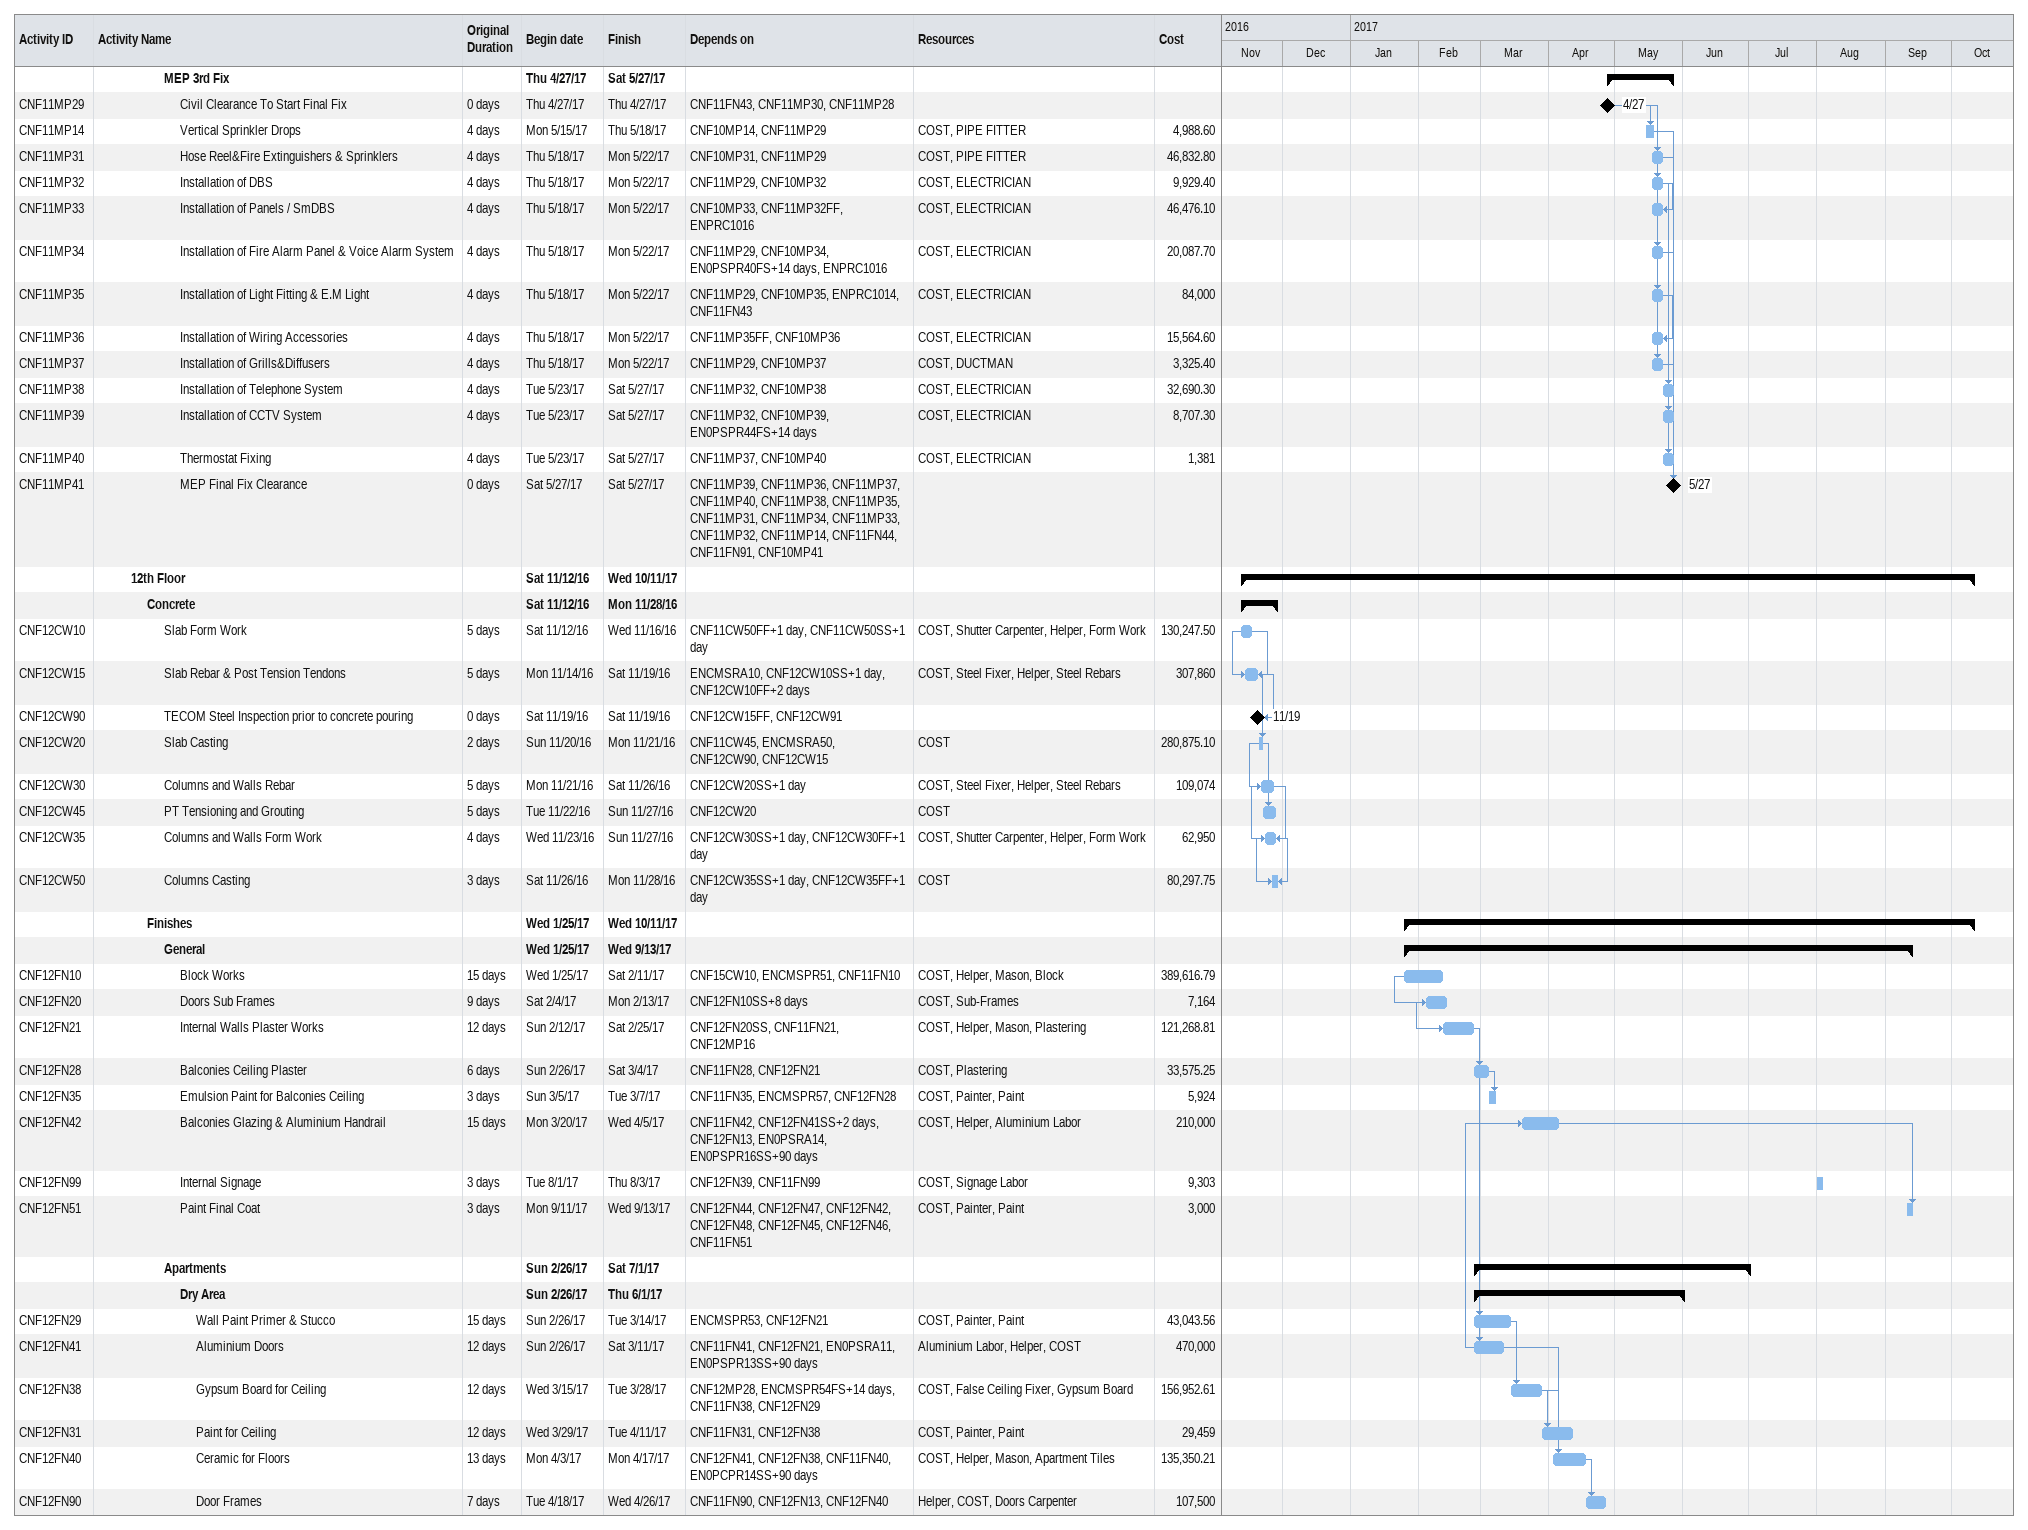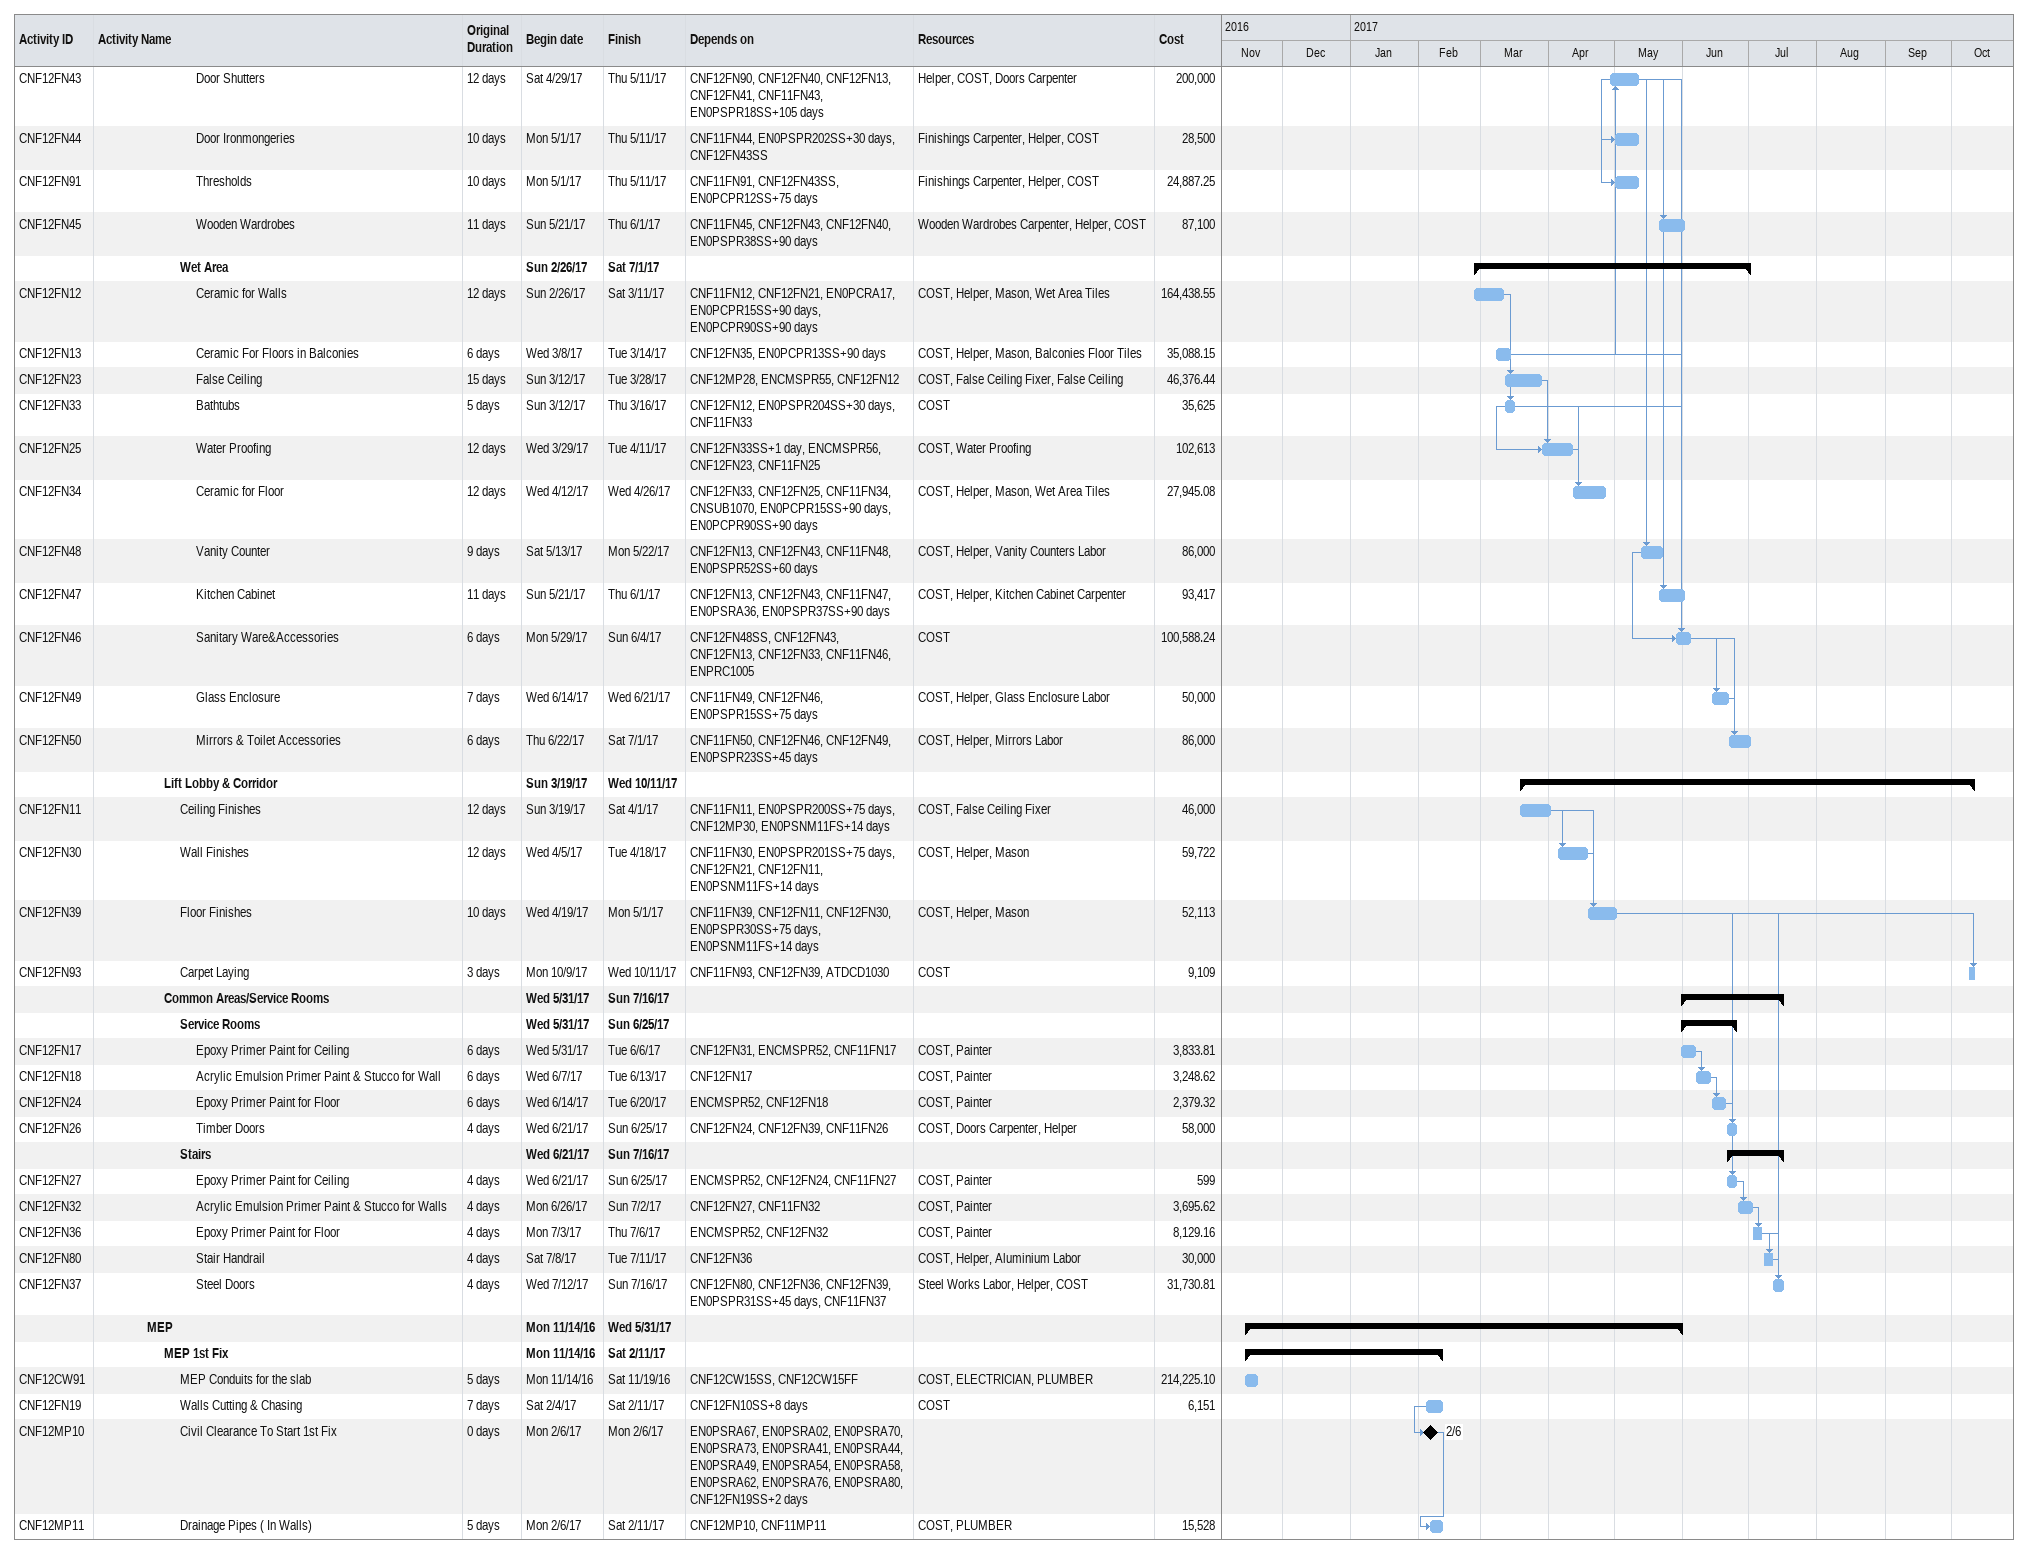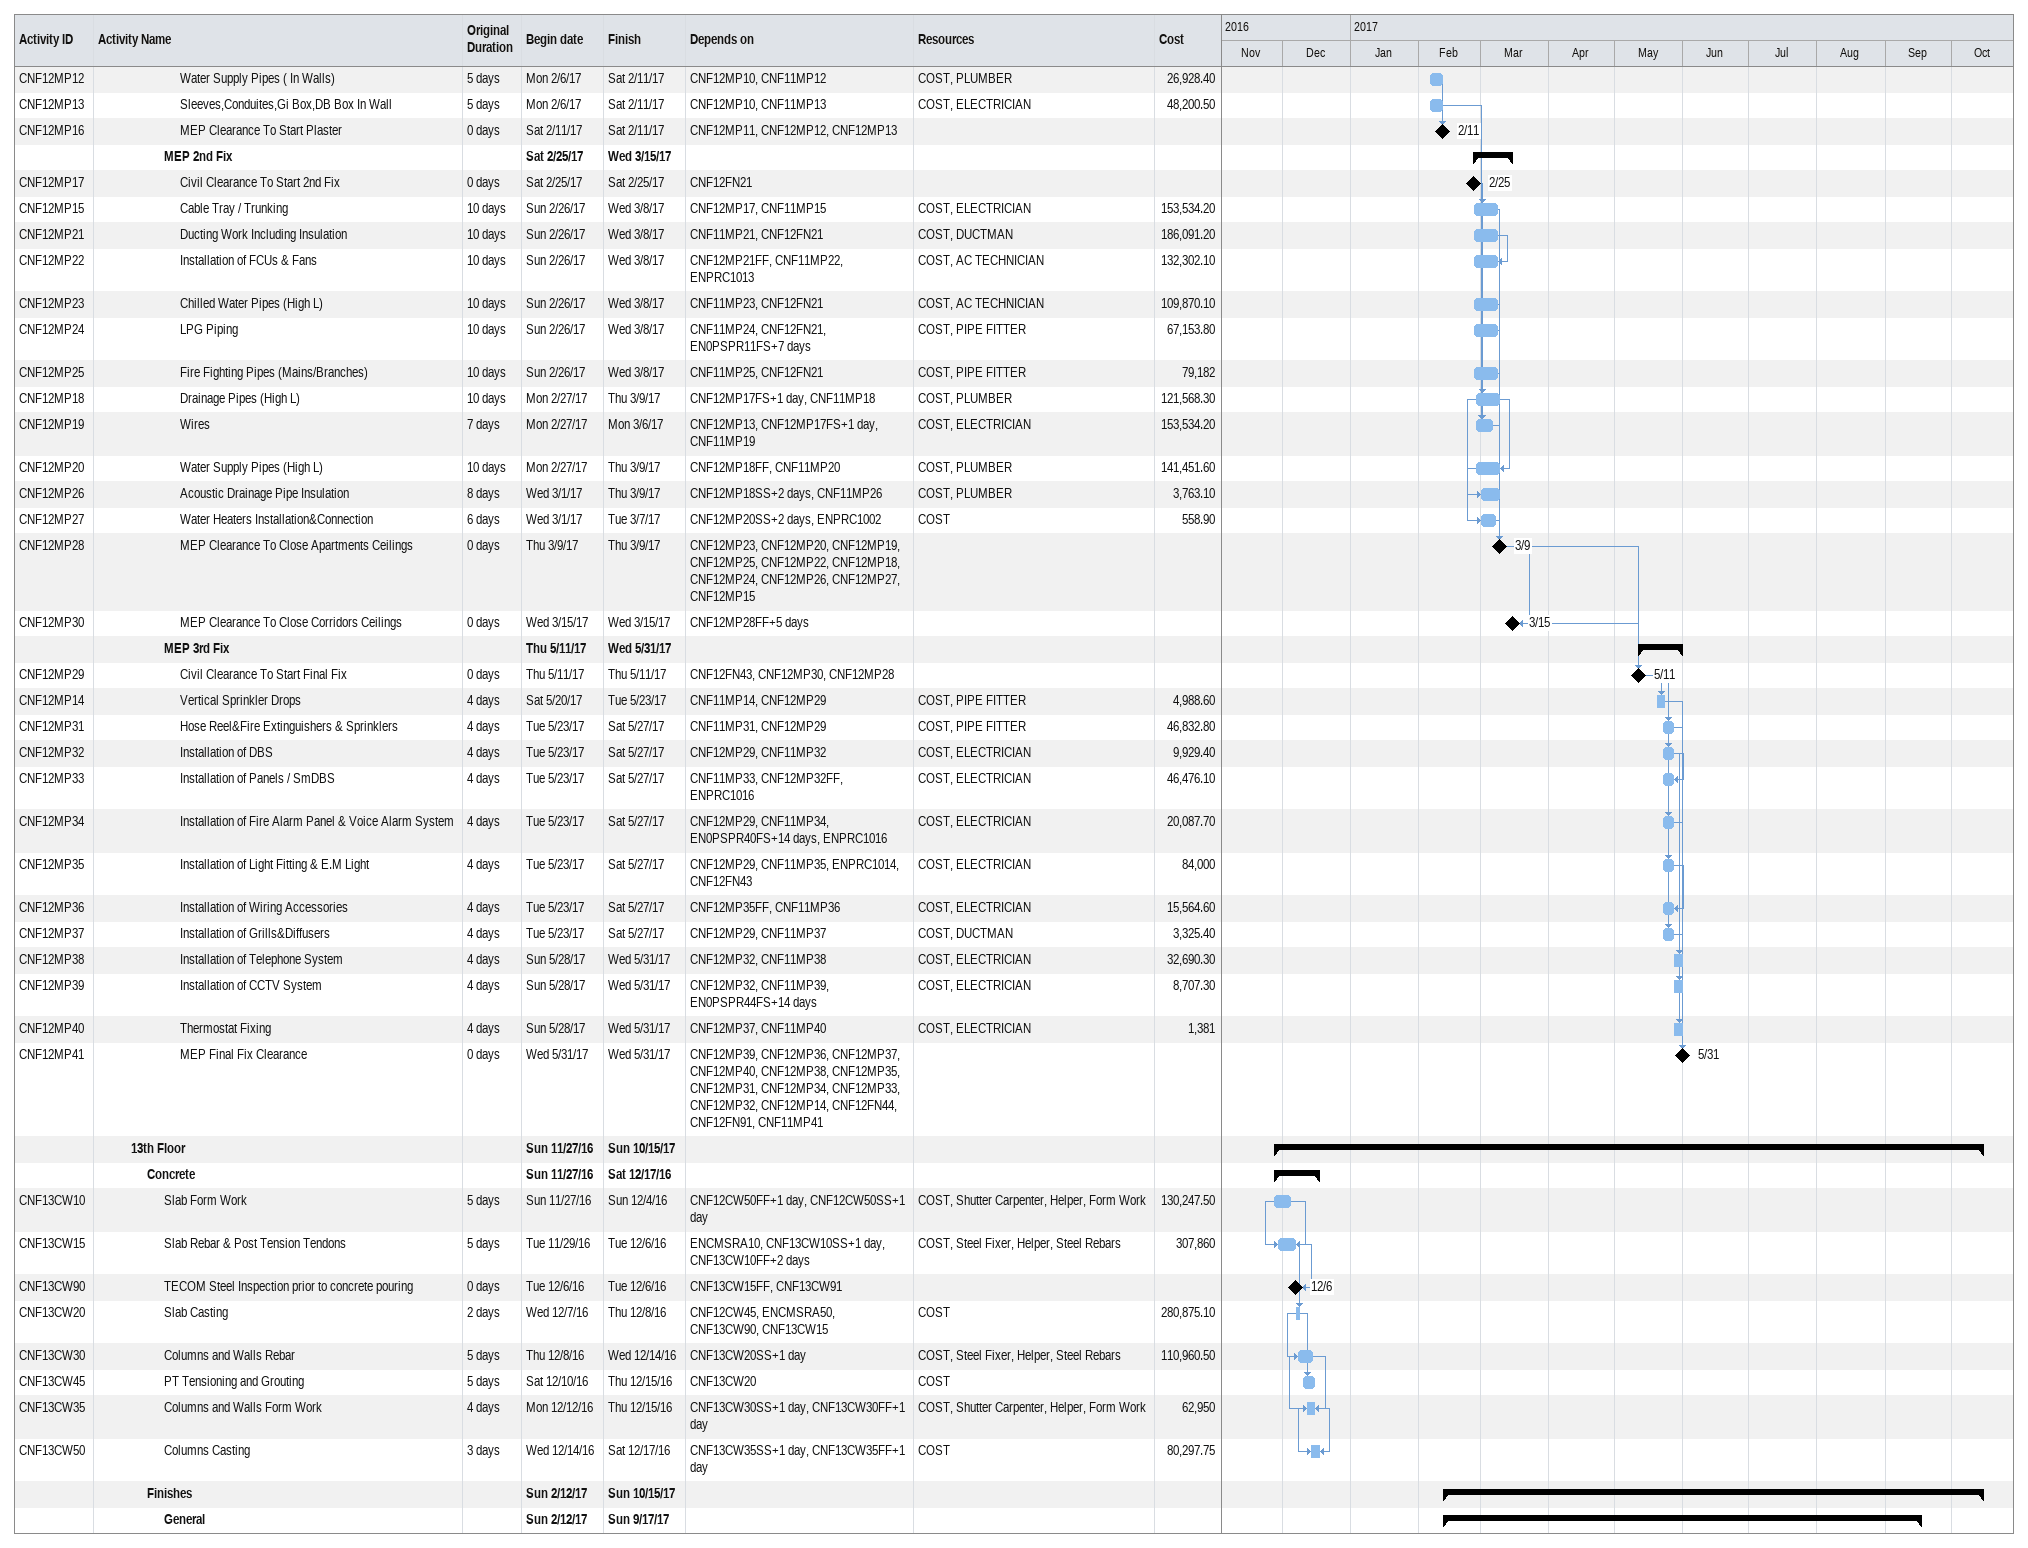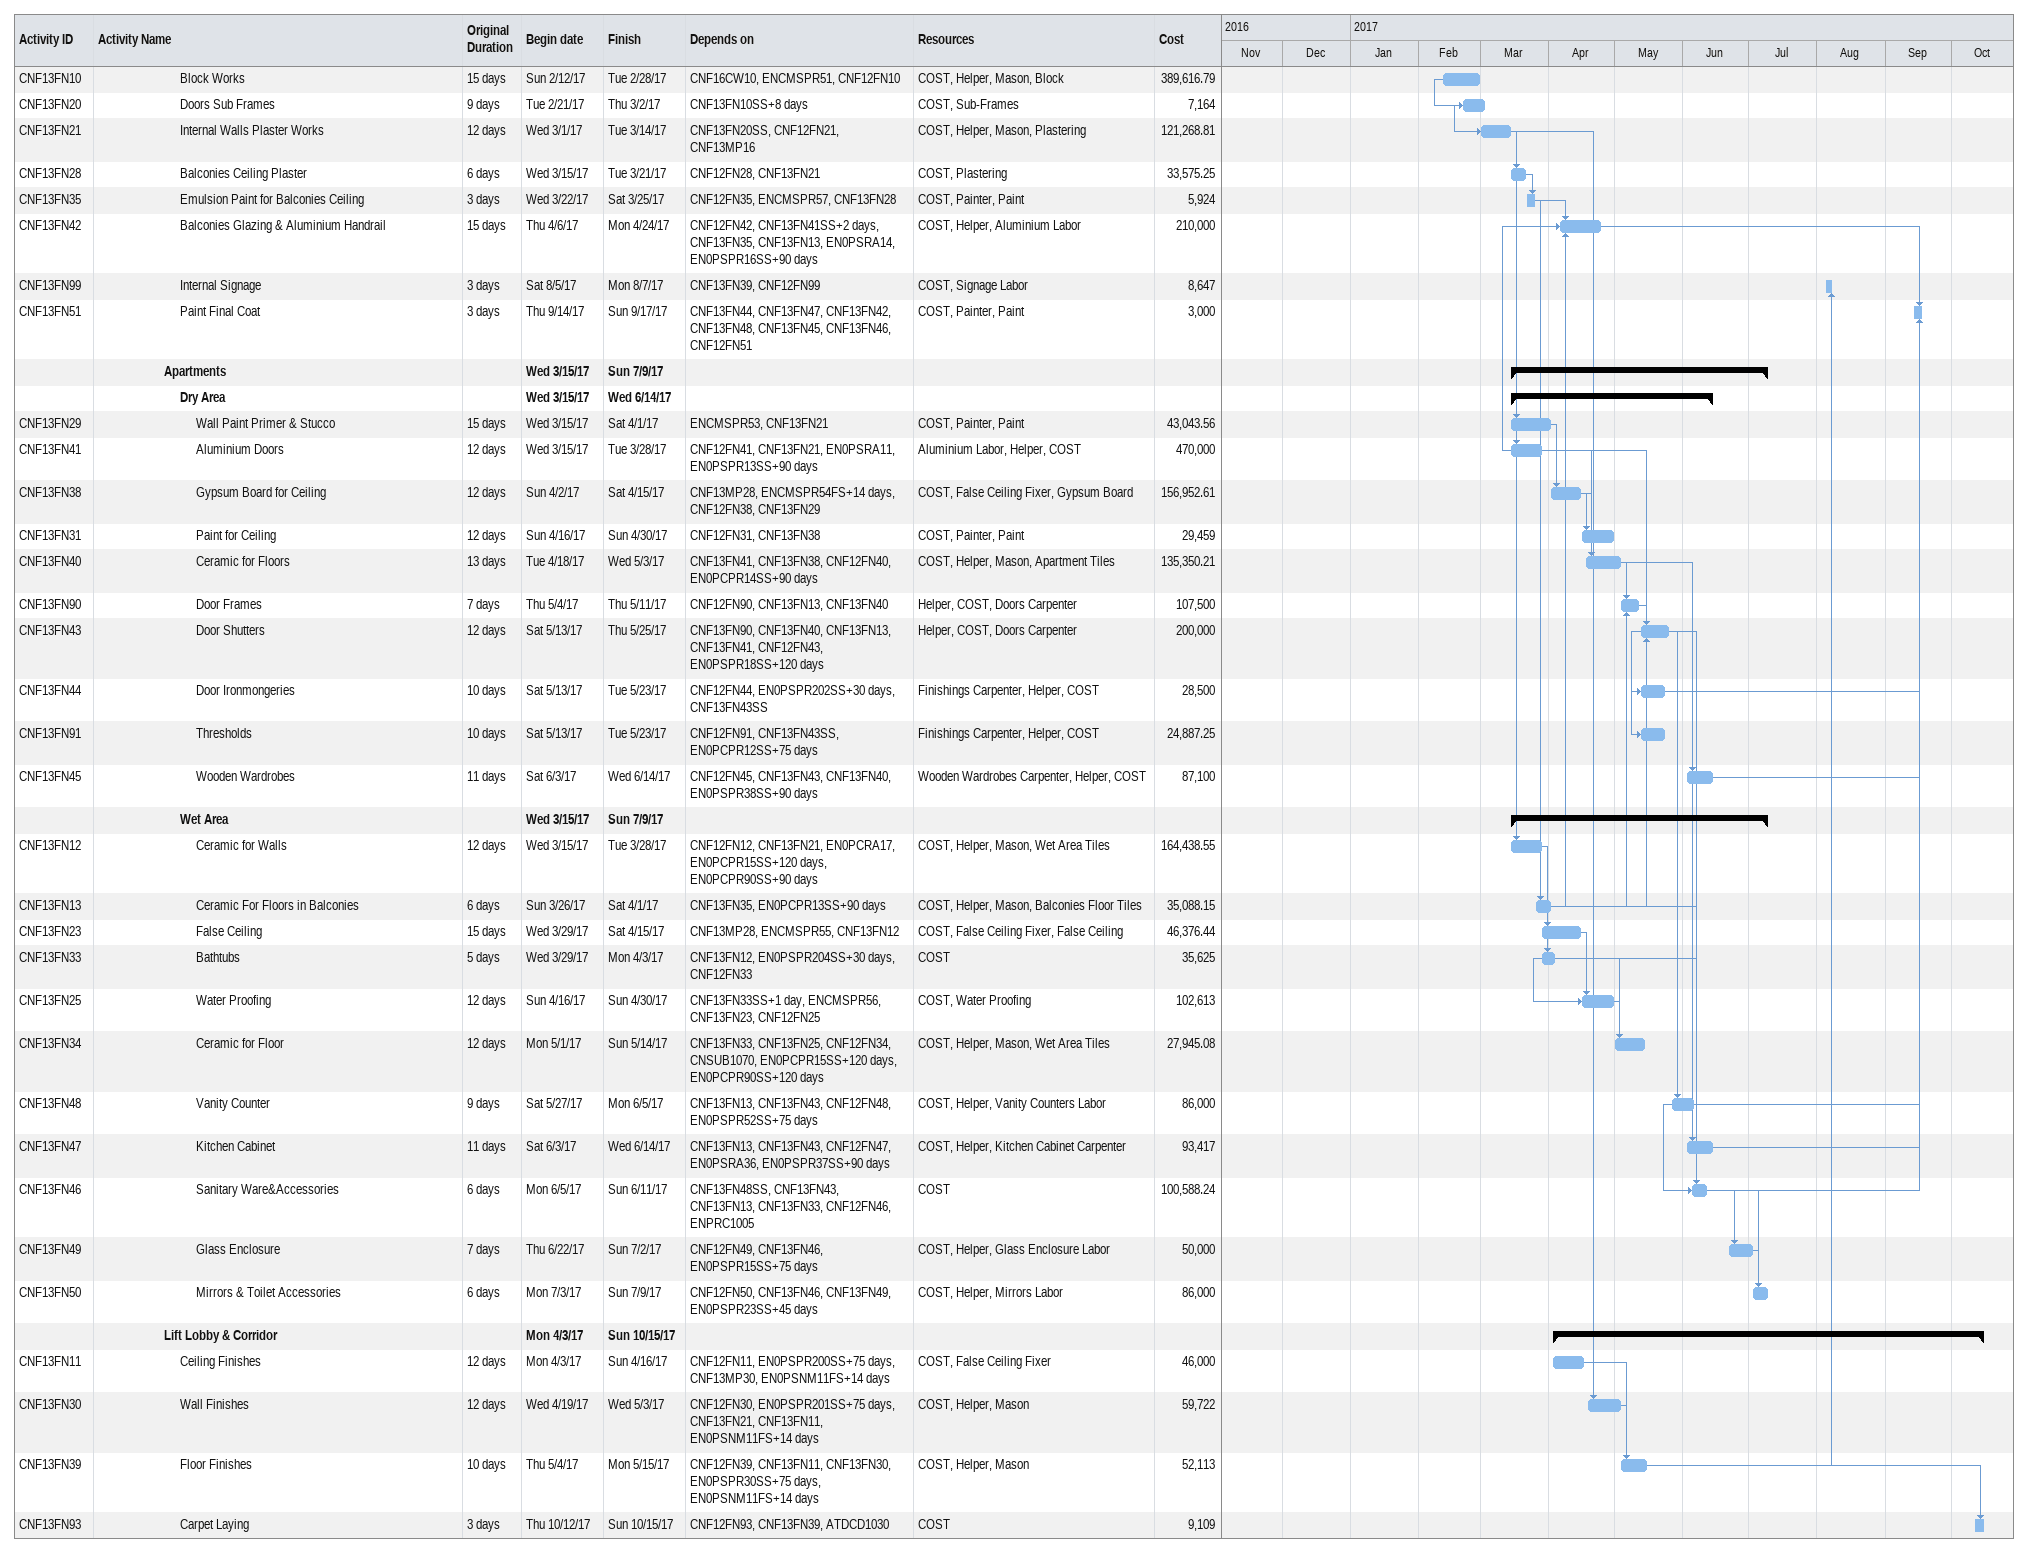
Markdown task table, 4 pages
| ID | Level | Task | Original duration | Start | Finish | Predecessors | Resources | Cost |
|---|---|---|---|---|---|---|---|---|
|  | 5 | **MEP 3rd Fix** |  | 2017-04-27 | 2017-05-27 |  |  |  |
| CNF11MP29 | 6 | Civil Clearance To Start Final Fix | 0d | 2017-04-27 | 2017-04-27 | CNF11FN43, CNF11MP30, CNF11MP28 |  |  |
| CNF11MP14 | 6 | Vertical Sprinkler Drops | 4d | 2017-05-15 | 2017-05-18 | CNF10MP14, CNF11MP29 | COST, PIPE FITTER | 4988.60 |
| CNF11MP31 | 6 | Hose Reel&Fire Extinguishers & Sprinklers | 4d | 2017-05-18 | 2017-05-22 | CNF10MP31, CNF11MP29 | COST, PIPE FITTER | 46832.80 |
| CNF11MP32 | 6 | Installation of DBS | 4d | 2017-05-18 | 2017-05-22 | CNF11MP29, CNF10MP32 | COST, ELECTRICIAN | 9929.40 |
| CNF11MP33 | 6 | Installation of Panels / SmDBS | 4d | 2017-05-18 | 2017-05-22 | CNF10MP33, CNF11MP32FF, ENPRC1016 | COST, ELECTRICIAN | 46476.10 |
| CNF11MP34 | 6 | Installation of Fire Alarm Panel & Voice Alarm System | 4d | 2017-05-18 | 2017-05-22 | CNF11MP29, CNF10MP34, EN0PSPR40FS+14d, ENPRC1016 | COST, ELECTRICIAN | 20087.70 |
| CNF11MP35 | 6 | Installation of Light Fitting & E.M Light | 4d | 2017-05-18 | 2017-05-22 | CNF11MP29, CNF10MP35, ENPRC1014, CNF11FN43 | COST, ELECTRICIAN | 84000 |
| CNF11MP36 | 6 | Installation of Wiring Accessories | 4d | 2017-05-18 | 2017-05-22 | CNF11MP35FF, CNF10MP36 | COST, ELECTRICIAN | 15564.60 |
| CNF11MP37 | 6 | Installation of Grills&Diffusers | 4d | 2017-05-18 | 2017-05-22 | CNF11MP29, CNF10MP37 | COST, DUCTMAN | 3325.40 |
| CNF11MP38 | 6 | Installation of Telephone System | 4d | 2017-05-23 | 2017-05-27 | CNF11MP32, CNF10MP38 | COST, ELECTRICIAN | 32690.30 |
| CNF11MP39 | 6 | Installation of CCTV System | 4d | 2017-05-23 | 2017-05-27 | CNF11MP32, CNF10MP39, EN0PSPR44FS+14d | COST, ELECTRICIAN | 8707.30 |
| CNF11MP40 | 6 | Thermostat Fixing | 4d | 2017-05-23 | 2017-05-27 | CNF11MP37, CNF10MP40 | COST, ELECTRICIAN | 1381 |
| CNF11MP41 | 6 | MEP Final Fix Clearance | 0d | 2017-05-27 | 2017-05-27 | CNF11MP39, CNF11MP36, CNF11MP37, CNF11MP40, CNF11MP38, CNF11MP35, CNF11MP31, CNF11MP34, CNF11MP33, CNF11MP32, CNF11MP14, CNF11FN44, CNF11FN91, CNF10MP41 |  |  |
|  | 3 | **12th Floor** |  | 2016-11-12 | 2017-10-11 |  |  |  |
|  | 4 | **Concrete** |  | 2016-11-12 | 2016-11-28 |  |  |  |
| CNF12CW10 | 5 | Slab Form Work | 5d | 2016-11-12 | 2016-11-16 | CNF11CW50FF+1d, CNF11CW50SS+1d | COST, Shutter Carpenter, Helper, Form Work | 130247.50 |
| CNF12CW15 | 5 | Slab Rebar & Post Tension Tendons | 5d | 2016-11-14 | 2016-11-19 | ENCMSRA10, CNF12CW10SS+1d, CNF12CW10FF+2d | COST, Steel Fixer, Helper, Steel Rebars | 307860 |
| CNF12CW90 | 5 | TECOM Steel Inspection prior to concrete pouring | 0d | 2016-11-19 | 2016-11-19 | CNF12CW15FF, CNF12CW91 |  |  |
| CNF12CW20 | 5 | Slab Casting | 2d | 2016-11-20 | 2016-11-21 | CNF11CW45, ENCMSRA50, CNF12CW90, CNF12CW15 | COST | 280875.10 |
| CNF12CW30 | 5 | Columns and Walls Rebar | 5d | 2016-11-21 | 2016-11-26 | CNF12CW20SS+1d | COST, Steel Fixer, Helper, Steel Rebars | 109074 |
| CNF12CW45 | 5 | PT Tensioning and Grouting | 5d | 2016-11-22 | 2016-11-27 | CNF12CW20 | COST |  |
| CNF12CW35 | 5 | Columns and Walls Form Work | 4d | 2016-11-23 | 2016-11-27 | CNF12CW30SS+1d, CNF12CW30FF+1d | COST, Shutter Carpenter, Helper, Form Work | 62950 |
| CNF12CW50 | 5 | Columns Casting | 3d | 2016-11-26 | 2016-11-28 | CNF12CW35SS+1d, CNF12CW35FF+1d | COST | 80297.75 |
|  | 4 | **Finishes** |  | 2017-01-25 | 2017-10-11 |  |  |  |
|  | 5 | **General** |  | 2017-01-25 | 2017-09-13 |  |  |  |
| CNF12FN10 | 6 | Block Works | 15d | 2017-01-25 | 2017-02-11 | CNF15CW10, ENCMSPR51, CNF11FN10 | COST, Helper, Mason, Block | 389616.79 |
| CNF12FN20 | 6 | Doors Sub Frames | 9d | 2017-02-04 | 2017-02-13 | CNF12FN10SS+8d | COST, Sub-Frames | 7164 |
| CNF12FN21 | 6 | Internal Walls Plaster Works | 12d | 2017-02-12 | 2017-02-25 | CNF12FN20SS, CNF11FN21, CNF12MP16 | COST, Helper, Mason, Plastering | 121268.81 |
| CNF12FN28 | 6 | Balconies Ceiling Plaster | 6d | 2017-02-26 | 2017-03-04 | CNF11FN28, CNF12FN21 | COST, Plastering | 33575.25 |
| CNF12FN35 | 6 | Emulsion Paint for Balconies Ceiling | 3d | 2017-03-05 | 2017-03-07 | CNF11FN35, ENCMSPR57, CNF12FN28 | COST, Painter, Paint | 5924 |
| CNF12FN42 | 6 | Balconies Glazing & Aluminium Handrail | 15d | 2017-03-20 | 2017-04-05 | CNF11FN42, CNF12FN41SS+2d, CNF12FN13, EN0PSRA14, EN0PSPR16SS+90d | COST, Helper, Aluminium Labor | 210000 |
| CNF12FN99 | 6 | Internal Signage | 3d | 2017-08-01 | 2017-08-03 | CNF12FN39, CNF11FN99 | COST, Signage Labor | 9303 |
| CNF12FN51 | 6 | Paint Final Coat | 3d | 2017-09-11 | 2017-09-13 | CNF12FN44, CNF12FN47, CNF12FN42, CNF12FN48, CNF12FN45, CNF12FN46, CNF11FN51 | COST, Painter, Paint | 3000 |
|  | 5 | **Apartments** |  | 2017-02-26 | 2017-07-01 |  |  |  |
|  | 6 | **Dry Area** |  | 2017-02-26 | 2017-06-01 |  |  |  |
| CNF12FN29 | 7 | Wall Paint Primer & Stucco | 15d | 2017-02-26 | 2017-03-14 | ENCMSPR53, CNF12FN21 | COST, Painter, Paint | 43043.56 |
| CNF12FN41 | 7 | Aluminium Doors | 12d | 2017-02-26 | 2017-03-11 | CNF11FN41, CNF12FN21, EN0PSRA11, EN0PSPR13SS+90d | Aluminium Labor, Helper, COST | 470000 |
| CNF12FN38 | 7 | Gypsum Board for Ceiling | 12d | 2017-03-15 | 2017-03-28 | CNF12MP28, ENCMSPR54FS+14d, CNF11FN38, CNF12FN29 | COST, False Ceiling Fixer, Gypsum Board | 156952.61 |
| CNF12FN31 | 7 | Paint for Ceiling | 12d | 2017-03-29 | 2017-04-11 | CNF11FN31, CNF12FN38 | COST, Painter, Paint | 29459 |
| CNF12FN40 | 7 | Ceramic for Floors | 13d | 2017-04-03 | 2017-04-17 | CNF12FN41, CNF12FN38, CNF11FN40, EN0PCPR14SS+90d | COST, Helper, Mason, Apartment Tiles | 135350.21 |
| CNF12FN90 | 7 | Door Frames | 7d | 2017-04-18 | 2017-04-26 | CNF11FN90, CNF12FN13, CNF12FN40 | Helper, COST, Doors Carpenter | 107500 |
| CNF12FN43 | 7 | Door Shutters | 12d | 2017-04-29 | 2017-05-11 | CNF12FN90, CNF12FN40, CNF12FN13, CNF12FN41, CNF11FN43, EN0PSPR18SS+105d | Helper, COST, Doors Carpenter | 200000 |
| CNF12FN44 | 7 | Door Ironmongeries | 10d | 2017-05-01 | 2017-05-11 | CNF11FN44, EN0PSPR202SS+30d, CNF12FN43SS | Finishings Carpenter, Helper, COST | 28500 |
| CNF12FN91 | 7 | Thresholds | 10d | 2017-05-01 | 2017-05-11 | CNF11FN91, CNF12FN43SS, EN0PCPR12SS+75d | Finishings Carpenter, Helper, COST | 24887.25 |
| CNF12FN45 | 7 | Wooden Wardrobes | 11d | 2017-05-21 | 2017-06-01 | CNF11FN45, CNF12FN43, CNF12FN40, EN0PSPR38SS+90d | Wooden Wardrobes Carpenter, Helper, COST | 87100 |
|  | 6 | **Wet Area** |  | 2017-02-26 | 2017-07-01 |  |  |  |
| CNF12FN12 | 7 | Ceramic for Walls | 12d | 2017-02-26 | 2017-03-11 | CNF11FN12, CNF12FN21, EN0PCRA17, EN0PCPR15SS+90d, EN0PCPR90SS+90d | COST, Helper, Mason, Wet Area Tiles | 164438.55 |
| CNF12FN13 | 7 | Ceramic For Floors in Balconies | 6d | 2017-03-08 | 2017-03-14 | CNF12FN35, EN0PCPR13SS+90d | COST, Helper, Mason, Balconies Floor Tiles | 35088.15 |
| CNF12FN23 | 7 | False Ceiling | 15d | 2017-03-12 | 2017-03-28 | CNF12MP28, ENCMSPR55, CNF12FN12 | COST, False Ceiling Fixer, False Ceiling | 46376.44 |
| CNF12FN33 | 7 | Bathtubs | 5d | 2017-03-12 | 2017-03-16 | CNF12FN12, EN0PSPR204SS+30d, CNF11FN33 | COST | 35625 |
| CNF12FN25 | 7 | Water Proofing | 12d | 2017-03-29 | 2017-04-11 | CNF12FN33SS+1d, ENCMSPR56, CNF12FN23, CNF11FN25 | COST, Water Proofing | 102613 |
| CNF12FN34 | 7 | Ceramic for Floor | 12d | 2017-04-12 | 2017-04-26 | CNF12FN33, CNF12FN25, CNF11FN34, CNSUB1070, EN0PCPR15SS+90d, EN0PCPR90SS+90d | COST, Helper, Mason, Wet Area Tiles | 27945.08 |
| CNF12FN48 | 7 | Vanity Counter | 9d | 2017-05-13 | 2017-05-22 | CNF12FN13, CNF12FN43, CNF11FN48, EN0PSPR52SS+60d | COST, Helper, Vanity Counters Labor | 86000 |
| CNF12FN47 | 7 | Kitchen Cabinet | 11d | 2017-05-21 | 2017-06-01 | CNF12FN13, CNF12FN43, CNF11FN47, EN0PSRA36, EN0PSPR37SS+90d | COST, Helper, Kitchen Cabinet Carpenter | 93417 |
| CNF12FN46 | 7 | Sanitary Ware&Accessories | 6d | 2017-05-29 | 2017-06-04 | CNF12FN48SS, CNF12FN43, CNF12FN13, CNF12FN33, CNF11FN46, ENPRC1005 | COST | 100588.24 |
| CNF12FN49 | 7 | Glass Enclosure | 7d | 2017-06-14 | 2017-06-21 | CNF11FN49, CNF12FN46, EN0PSPR15SS+75d | COST, Helper, Glass Enclosure Labor | 50000 |
| CNF12FN50 | 7 | Mirrors & Toilet Accessories | 6d | 2017-06-22 | 2017-07-01 | CNF11FN50, CNF12FN46, CNF12FN49, EN0PSPR23SS+45d | COST, Helper, Mirrors Labor | 86000 |
|  | 5 | **Lift Lobby & Corridor** |  | 2017-03-19 | 2017-10-11 |  |  |  |
| CNF12FN11 | 6 | Ceiling Finishes | 12d | 2017-03-19 | 2017-04-01 | CNF11FN11, EN0PSPR200SS+75d, CNF12MP30, EN0PSNM11FS+14d | COST, False Ceiling Fixer | 46000 |
| CNF12FN30 | 6 | Wall Finishes | 12d | 2017-04-05 | 2017-04-18 | CNF11FN30, EN0PSPR201SS+75d, CNF12FN21, CNF12FN11, EN0PSNM11FS+14d | COST, Helper, Mason | 59722 |
| CNF12FN39 | 6 | Floor Finishes | 10d | 2017-04-19 | 2017-05-01 | CNF11FN39, CNF12FN11, CNF12FN30, EN0PSPR30SS+75d, EN0PSNM11FS+14d | COST, Helper, Mason | 52113 |
| CNF12FN93 | 6 | Carpet Laying | 3d | 2017-10-09 | 2017-10-11 | CNF11FN93, CNF12FN39, ATDCD1030 | COST | 9109 |
|  | 5 | **Common Areas/Service Rooms** |  | 2017-05-31 | 2017-07-16 |  |  |  |
|  | 6 | **Service Rooms** |  | 2017-05-31 | 2017-06-25 |  |  |  |
| CNF12FN17 | 7 | Epoxy Primer Paint for Ceiling | 6d | 2017-05-31 | 2017-06-06 | CNF12FN31, ENCMSPR52, CNF11FN17 | COST, Painter | 3833.81 |
| CNF12FN18 | 7 | Acrylic Emulsion Primer Paint & Stucco for Wall | 6d | 2017-06-07 | 2017-06-13 | CNF12FN17 | COST, Painter | 3248.62 |
| CNF12FN24 | 7 | Epoxy Primer Paint for Floor | 6d | 2017-06-14 | 2017-06-20 | ENCMSPR52, CNF12FN18 | COST, Painter | 2379.32 |
| CNF12FN26 | 7 | Timber Doors | 4d | 2017-06-21 | 2017-06-25 | CNF12FN24, CNF12FN39, CNF11FN26 | COST, Doors Carpenter, Helper | 58000 |
|  | 6 | **Stairs** |  | 2017-06-21 | 2017-07-16 |  |  |  |
| CNF12FN27 | 7 | Epoxy Primer Paint for Ceiling | 4d | 2017-06-21 | 2017-06-25 | ENCMSPR52, CNF12FN24, CNF11FN27 | COST, Painter | 599 |
| CNF12FN32 | 7 | Acrylic Emulsion Primer Paint & Stucco for Walls | 4d | 2017-06-26 | 2017-07-02 | CNF12FN27, CNF11FN32 | COST, Painter | 3695.62 |
| CNF12FN36 | 7 | Epoxy Primer Paint for Floor | 4d | 2017-07-03 | 2017-07-06 | ENCMSPR52, CNF12FN32 | COST, Painter | 8129.16 |
| CNF12FN80 | 7 | Stair Handrail | 4d | 2017-07-08 | 2017-07-11 | CNF12FN36 | COST, Helper, Aluminium Labor | 30000 |
| CNF12FN37 | 7 | Steel Doors | 4d | 2017-07-12 | 2017-07-16 | CNF12FN80, CNF12FN36, CNF12FN39, EN0PSPR31SS+45d, CNF11FN37 | Steel Works Labor, Helper, COST | 31730.81 |
|  | 4 | **MEP** |  | 2016-11-14 | 2017-05-31 |  |  |  |
|  | 5 | **MEP 1st Fix** |  | 2016-11-14 | 2017-02-11 |  |  |  |
| CNF12CW91 | 6 | MEP Conduits for the slab | 5d | 2016-11-14 | 2016-11-19 | CNF12CW15SS, CNF12CW15FF | COST, ELECTRICIAN, PLUMBER | 214225.10 |
| CNF12FN19 | 6 | Walls Cutting & Chasing | 7d | 2017-02-04 | 2017-02-11 | CNF12FN10SS+8d | COST | 6151 |
| CNF12MP10 | 6 | Civil Clearance To Start 1st Fix | 0d | 2017-02-06 | 2017-02-06 | EN0PSRA67, EN0PSRA02, EN0PSRA70, EN0PSRA73, EN0PSRA41, EN0PSRA44, EN0PSRA49, EN0PSRA54, EN0PSRA58, EN0PSRA62, EN0PSRA76, EN0PSRA80, CNF12FN19SS+2d |  |  |
| CNF12MP11 | 6 | Drainage Pipes ( In Walls) | 5d | 2017-02-06 | 2017-02-11 | CNF12MP10, CNF11MP11 | COST, PLUMBER | 15528 |
| CNF12MP12 | 6 | Water Supply Pipes ( In Walls) | 5d | 2017-02-06 | 2017-02-11 | CNF12MP10, CNF11MP12 | COST, PLUMBER | 26928.40 |
| CNF12MP13 | 6 | Sleeves,Conduites,Gi Box,DB Box In Wall | 5d | 2017-02-06 | 2017-02-11 | CNF12MP10, CNF11MP13 | COST, ELECTRICIAN | 48200.50 |
| CNF12MP16 | 6 | MEP Clearance To Start Plaster | 0d | 2017-02-11 | 2017-02-11 | CNF12MP11, CNF12MP12, CNF12MP13 |  |  |
|  | 5 | **MEP 2nd Fix** |  | 2017-02-25 | 2017-03-15 |  |  |  |
| CNF12MP17 | 6 | Civil Clearance To Start 2nd Fix | 0d | 2017-02-25 | 2017-02-25 | CNF12FN21 |  |  |
| CNF12MP15 | 6 | Cable Tray / Trunking | 10d | 2017-02-26 | 2017-03-08 | CNF12MP17, CNF11MP15 | COST, ELECTRICIAN | 153534.20 |
| CNF12MP21 | 6 | Ducting Work Including Insulation | 10d | 2017-02-26 | 2017-03-08 | CNF11MP21, CNF12FN21 | COST, DUCTMAN | 186091.20 |
| CNF12MP22 | 6 | Installation of FCUs & Fans | 10d | 2017-02-26 | 2017-03-08 | CNF12MP21FF, CNF11MP22, ENPRC1013 | COST, AC TECHNICIAN | 132302.10 |
| CNF12MP23 | 6 | Chilled Water Pipes (High L) | 10d | 2017-02-26 | 2017-03-08 | CNF11MP23, CNF12FN21 | COST, AC TECHNICIAN | 109870.10 |
| CNF12MP24 | 6 | LPG Piping | 10d | 2017-02-26 | 2017-03-08 | CNF11MP24, CNF12FN21, EN0PSPR11FS+7d | COST, PIPE FITTER | 67153.80 |
| CNF12MP25 | 6 | Fire Fighting Pipes (Mains/Branches) | 10d | 2017-02-26 | 2017-03-08 | CNF11MP25, CNF12FN21 | COST, PIPE FITTER | 79182 |
| CNF12MP18 | 6 | Drainage Pipes (High L) | 10d | 2017-02-27 | 2017-03-09 | CNF12MP17FS+1d, CNF11MP18 | COST, PLUMBER | 121568.30 |
| CNF12MP19 | 6 | Wires | 7d | 2017-02-27 | 2017-03-06 | CNF12MP13, CNF12MP17FS+1d, CNF11MP19 | COST, ELECTRICIAN | 153534.20 |
| CNF12MP20 | 6 | Water Supply Pipes (High L) | 10d | 2017-02-27 | 2017-03-09 | CNF12MP18FF, CNF11MP20 | COST, PLUMBER | 141451.60 |
| CNF12MP26 | 6 | Acoustic Drainage Pipe Insulation | 8d | 2017-03-01 | 2017-03-09 | CNF12MP18SS+2d, CNF11MP26 | COST, PLUMBER | 3763.10 |
| CNF12MP27 | 6 | Water Heaters Installation&Connection | 6d | 2017-03-01 | 2017-03-07 | CNF12MP20SS+2d, ENPRC1002 | COST | 558.90 |
| CNF12MP28 | 6 | MEP Clearance To Close Apartments Ceilings | 0d | 2017-03-09 | 2017-03-09 | CNF12MP23, CNF12MP20, CNF12MP19, CNF12MP25, CNF12MP22, CNF12MP18, CNF12MP24, CNF12MP26, CNF12MP27, CNF12MP15 |  |  |
| CNF12MP30 | 6 | MEP Clearance To Close Corridors Ceilings | 0d | 2017-03-15 | 2017-03-15 | CNF12MP28FF+5d |  |  |
|  | 5 | **MEP 3rd Fix** |  | 2017-05-11 | 2017-05-31 |  |  |  |
| CNF12MP29 | 6 | Civil Clearance To Start Final Fix | 0d | 2017-05-11 | 2017-05-11 | CNF12FN43, CNF12MP30, CNF12MP28 |  |  |
| CNF12MP14 | 6 | Vertical Sprinkler Drops | 4d | 2017-05-20 | 2017-05-23 | CNF11MP14, CNF12MP29 | COST, PIPE FITTER | 4988.60 |
| CNF12MP31 | 6 | Hose Reel&Fire Extinguishers & Sprinklers | 4d | 2017-05-23 | 2017-05-27 | CNF11MP31, CNF12MP29 | COST, PIPE FITTER | 46832.80 |
| CNF12MP32 | 6 | Installation of DBS | 4d | 2017-05-23 | 2017-05-27 | CNF12MP29, CNF11MP32 | COST, ELECTRICIAN | 9929.40 |
| CNF12MP33 | 6 | Installation of Panels / SmDBS | 4d | 2017-05-23 | 2017-05-27 | CNF11MP33, CNF12MP32FF, ENPRC1016 | COST, ELECTRICIAN | 46476.10 |
| CNF12MP34 | 6 | Installation of Fire Alarm Panel & Voice Alarm System | 4d | 2017-05-23 | 2017-05-27 | CNF12MP29, CNF11MP34, EN0PSPR40FS+14d, ENPRC1016 | COST, ELECTRICIAN | 20087.70 |
| CNF12MP35 | 6 | Installation of Light Fitting & E.M Light | 4d | 2017-05-23 | 2017-05-27 | CNF12MP29, CNF11MP35, ENPRC1014, CNF12FN43 | COST, ELECTRICIAN | 84000 |
| CNF12MP36 | 6 | Installation of Wiring Accessories | 4d | 2017-05-23 | 2017-05-27 | CNF12MP35FF, CNF11MP36 | COST, ELECTRICIAN | 15564.60 |
| CNF12MP37 | 6 | Installation of Grills&Diffusers | 4d | 2017-05-23 | 2017-05-27 | CNF12MP29, CNF11MP37 | COST, DUCTMAN | 3325.40 |
| CNF12MP38 | 6 | Installation of Telephone System | 4d | 2017-05-28 | 2017-05-31 | CNF12MP32, CNF11MP38 | COST, ELECTRICIAN | 32690.30 |
| CNF12MP39 | 6 | Installation of CCTV System | 4d | 2017-05-28 | 2017-05-31 | CNF12MP32, CNF11MP39, EN0PSPR44FS+14d | COST, ELECTRICIAN | 8707.30 |
| CNF12MP40 | 6 | Thermostat Fixing | 4d | 2017-05-28 | 2017-05-31 | CNF12MP37, CNF11MP40 | COST, ELECTRICIAN | 1381 |
| CNF12MP41 | 6 | MEP Final Fix Clearance | 0d | 2017-05-31 | 2017-05-31 | CNF12MP39, CNF12MP36, CNF12MP37, CNF12MP40, CNF12MP38, CNF12MP35, CNF12MP31, CNF12MP34, CNF12MP33, CNF12MP32, CNF12MP14, CNF12FN44, CNF12FN91, CNF11MP41 |  |  |
|  | 3 | **13th Floor** |  | 2016-11-27 | 2017-10-15 |  |  |  |
|  | 4 | **Concrete** |  | 2016-11-27 | 2016-12-17 |  |  |  |
| CNF13CW10 | 5 | Slab Form Work | 5d | 2016-11-27 | 2016-12-04 | CNF12CW50FF+1d, CNF12CW50SS+1d | COST, Shutter Carpenter, Helper, Form Work | 130247.50 |
| CNF13CW15 | 5 | Slab Rebar & Post Tension Tendons | 5d | 2016-11-29 | 2016-12-06 | ENCMSRA10, CNF13CW10SS+1d, CNF13CW10FF+2d | COST, Steel Fixer, Helper, Steel Rebars | 307860 |
| CNF13CW90 | 5 | TECOM Steel Inspection prior to concrete pouring | 0d | 2016-12-06 | 2016-12-06 | CNF13CW15FF, CNF13CW91 |  |  |
| CNF13CW20 | 5 | Slab Casting | 2d | 2016-12-07 | 2016-12-08 | CNF12CW45, ENCMSRA50, CNF13CW90, CNF13CW15 | COST | 280875.10 |
| CNF13CW30 | 5 | Columns and Walls Rebar | 5d | 2016-12-08 | 2016-12-14 | CNF13CW20SS+1d | COST, Steel Fixer, Helper, Steel Rebars | 110960.50 |
| CNF13CW45 | 5 | PT Tensioning and Grouting | 5d | 2016-12-10 | 2016-12-15 | CNF13CW20 | COST |  |
| CNF13CW35 | 5 | Columns and Walls Form Work | 4d | 2016-12-12 | 2016-12-15 | CNF13CW30SS+1d, CNF13CW30FF+1d | COST, Shutter Carpenter, Helper, Form Work | 62950 |
| CNF13CW50 | 5 | Columns Casting | 3d | 2016-12-14 | 2016-12-17 | CNF13CW35SS+1d, CNF13CW35FF+1d | COST | 80297.75 |
|  | 4 | **Finishes** |  | 2017-02-12 | 2017-10-15 |  |  |  |
|  | 5 | **General** |  | 2017-02-12 | 2017-09-17 |  |  |  |
| CNF13FN10 | 6 | Block Works | 15d | 2017-02-12 | 2017-02-28 | CNF16CW10, ENCMSPR51, CNF12FN10 | COST, Helper, Mason, Block | 389616.79 |
| CNF13FN20 | 6 | Doors Sub Frames | 9d | 2017-02-21 | 2017-03-02 | CNF13FN10SS+8d | COST, Sub-Frames | 7164 |
| CNF13FN21 | 6 | Internal Walls Plaster Works | 12d | 2017-03-01 | 2017-03-14 | CNF13FN20SS, CNF12FN21, CNF13MP16 | COST, Helper, Mason, Plastering | 121268.81 |
| CNF13FN28 | 6 | Balconies Ceiling Plaster | 6d | 2017-03-15 | 2017-03-21 | CNF12FN28, CNF13FN21 | COST, Plastering | 33575.25 |
| CNF13FN35 | 6 | Emulsion Paint for Balconies Ceiling | 3d | 2017-03-22 | 2017-03-25 | CNF12FN35, ENCMSPR57, CNF13FN28 | COST, Painter, Paint | 5924 |
| CNF13FN42 | 6 | Balconies Glazing & Aluminium Handrail | 15d | 2017-04-06 | 2017-04-24 | CNF12FN42, CNF13FN41SS+2d, CNF13FN35, CNF13FN13, EN0PSRA14, EN0PSPR16SS+90d | COST, Helper, Aluminium Labor | 210000 |
| CNF13FN99 | 6 | Internal Signage | 3d | 2017-08-05 | 2017-08-07 | CNF13FN39, CNF12FN99 | COST, Signage Labor | 8647 |
| CNF13FN51 | 6 | Paint Final Coat | 3d | 2017-09-14 | 2017-09-17 | CNF13FN44, CNF13FN47, CNF13FN42, CNF13FN48, CNF13FN45, CNF13FN46, CNF12FN51 | COST, Painter, Paint | 3000 |
|  | 5 | **Apartments** |  | 2017-03-15 | 2017-07-09 |  |  |  |
|  | 6 | **Dry Area** |  | 2017-03-15 | 2017-06-14 |  |  |  |
| CNF13FN29 | 7 | Wall Paint Primer & Stucco | 15d | 2017-03-15 | 2017-04-01 | ENCMSPR53, CNF13FN21 | COST, Painter, Paint | 43043.56 |
| CNF13FN41 | 7 | Aluminium Doors | 12d | 2017-03-15 | 2017-03-28 | CNF12FN41, CNF13FN21, EN0PSRA11, EN0PSPR13SS+90d | Aluminium Labor, Helper, COST | 470000 |
| CNF13FN38 | 7 | Gypsum Board for Ceiling | 12d | 2017-04-02 | 2017-04-15 | CNF13MP28, ENCMSPR54FS+14d, CNF12FN38, CNF13FN29 | COST, False Ceiling Fixer, Gypsum Board | 156952.61 |
| CNF13FN31 | 7 | Paint for Ceiling | 12d | 2017-04-16 | 2017-04-30 | CNF12FN31, CNF13FN38 | COST, Painter, Paint | 29459 |
| CNF13FN40 | 7 | Ceramic for Floors | 13d | 2017-04-18 | 2017-05-03 | CNF13FN41, CNF13FN38, CNF12FN40, EN0PCPR14SS+90d | COST, Helper, Mason, Apartment Tiles | 135350.21 |
| CNF13FN90 | 7 | Door Frames | 7d | 2017-05-04 | 2017-05-11 | CNF12FN90, CNF13FN13, CNF13FN40 | Helper, COST, Doors Carpenter | 107500 |
| CNF13FN43 | 7 | Door Shutters | 12d | 2017-05-13 | 2017-05-25 | CNF13FN90, CNF13FN40, CNF13FN13, CNF13FN41, CNF12FN43, EN0PSPR18SS+120d | Helper, COST, Doors Carpenter | 200000 |
| CNF13FN44 | 7 | Door Ironmongeries | 10d | 2017-05-13 | 2017-05-23 | CNF12FN44, EN0PSPR202SS+30d, CNF13FN43SS | Finishings Carpenter, Helper, COST | 28500 |
| CNF13FN91 | 7 | Thresholds | 10d | 2017-05-13 | 2017-05-23 | CNF12FN91, CNF13FN43SS, EN0PCPR12SS+75d | Finishings Carpenter, Helper, COST | 24887.25 |
| CNF13FN45 | 7 | Wooden Wardrobes | 11d | 2017-06-03 | 2017-06-14 | CNF12FN45, CNF13FN43, CNF13FN40, EN0PSPR38SS+90d | Wooden Wardrobes Carpenter, Helper, COST | 87100 |
|  | 6 | **Wet Area** |  | 2017-03-15 | 2017-07-09 |  |  |  |
| CNF13FN12 | 7 | Ceramic for Walls | 12d | 2017-03-15 | 2017-03-28 | CNF12FN12, CNF13FN21, EN0PCRA17, EN0PCPR15SS+120d, EN0PCPR90SS+90d | COST, Helper, Mason, Wet Area Tiles | 164438.55 |
| CNF13FN13 | 7 | Ceramic For Floors in Balconies | 6d | 2017-03-26 | 2017-04-01 | CNF13FN35, EN0PCPR13SS+90d | COST, Helper, Mason, Balconies Floor Tiles | 35088.15 |
| CNF13FN23 | 7 | False Ceiling | 15d | 2017-03-29 | 2017-04-15 | CNF13MP28, ENCMSPR55, CNF13FN12 | COST, False Ceiling Fixer, False Ceiling | 46376.44 |
| CNF13FN33 | 7 | Bathtubs | 5d | 2017-03-29 | 2017-04-03 | CNF13FN12, EN0PSPR204SS+30d, CNF12FN33 | COST | 35625 |
| CNF13FN25 | 7 | Water Proofing | 12d | 2017-04-16 | 2017-04-30 | CNF13FN33SS+1d, ENCMSPR56, CNF13FN23, CNF12FN25 | COST, Water Proofing | 102613 |
| CNF13FN34 | 7 | Ceramic for Floor | 12d | 2017-05-01 | 2017-05-14 | CNF13FN33, CNF13FN25, CNF12FN34, CNSUB1070, EN0PCPR15SS+120d, EN0PCPR90SS+120d | COST, Helper, Mason, Wet Area Tiles | 27945.08 |
| CNF13FN48 | 7 | Vanity Counter | 9d | 2017-05-27 | 2017-06-05 | CNF13FN13, CNF13FN43, CNF12FN48, EN0PSPR52SS+75d | COST, Helper, Vanity Counters Labor | 86000 |
| CNF13FN47 | 7 | Kitchen Cabinet | 11d | 2017-06-03 | 2017-06-14 | CNF13FN13, CNF13FN43, CNF12FN47, EN0PSRA36, EN0PSPR37SS+90d | COST, Helper, Kitchen Cabinet Carpenter | 93417 |
| CNF13FN46 | 7 | Sanitary Ware&Accessories | 6d | 2017-06-05 | 2017-06-11 | CNF13FN48SS, CNF13FN43, CNF13FN13, CNF13FN33, CNF12FN46, ENPRC1005 | COST | 100588.24 |
| CNF13FN49 | 7 | Glass Enclosure | 7d | 2017-06-22 | 2017-07-02 | CNF12FN49, CNF13FN46, EN0PSPR15SS+75d | COST, Helper, Glass Enclosure Labor | 50000 |
| CNF13FN50 | 7 | Mirrors & Toilet Accessories | 6d | 2017-07-03 | 2017-07-09 | CNF12FN50, CNF13FN46, CNF13FN49, EN0PSPR23SS+45d | COST, Helper, Mirrors Labor | 86000 |
|  | 5 | **Lift Lobby & Corridor** |  | 2017-04-03 | 2017-10-15 |  |  |  |
| CNF13FN11 | 6 | Ceiling Finishes | 12d | 2017-04-03 | 2017-04-16 | CNF12FN11, EN0PSPR200SS+75d, CNF13MP30, EN0PSNM11FS+14d | COST, False Ceiling Fixer | 46000 |
| CNF13FN30 | 6 | Wall Finishes | 12d | 2017-04-19 | 2017-05-03 | CNF12FN30, EN0PSPR201SS+75d, CNF13FN21, CNF13FN11, EN0PSNM11FS+14d | COST, Helper, Mason | 59722 |
| CNF13FN39 | 6 | Floor Finishes | 10d | 2017-05-04 | 2017-05-15 | CNF12FN39, CNF13FN11, CNF13FN30, EN0PSPR30SS+75d, EN0PSNM11FS+14d | COST, Helper, Mason | 52113 |
| CNF13FN93 | 6 | Carpet Laying | 3d | 2017-10-12 | 2017-10-15 | CNF12FN93, CNF13FN39, ATDCD1030 | COST | 9109 |
